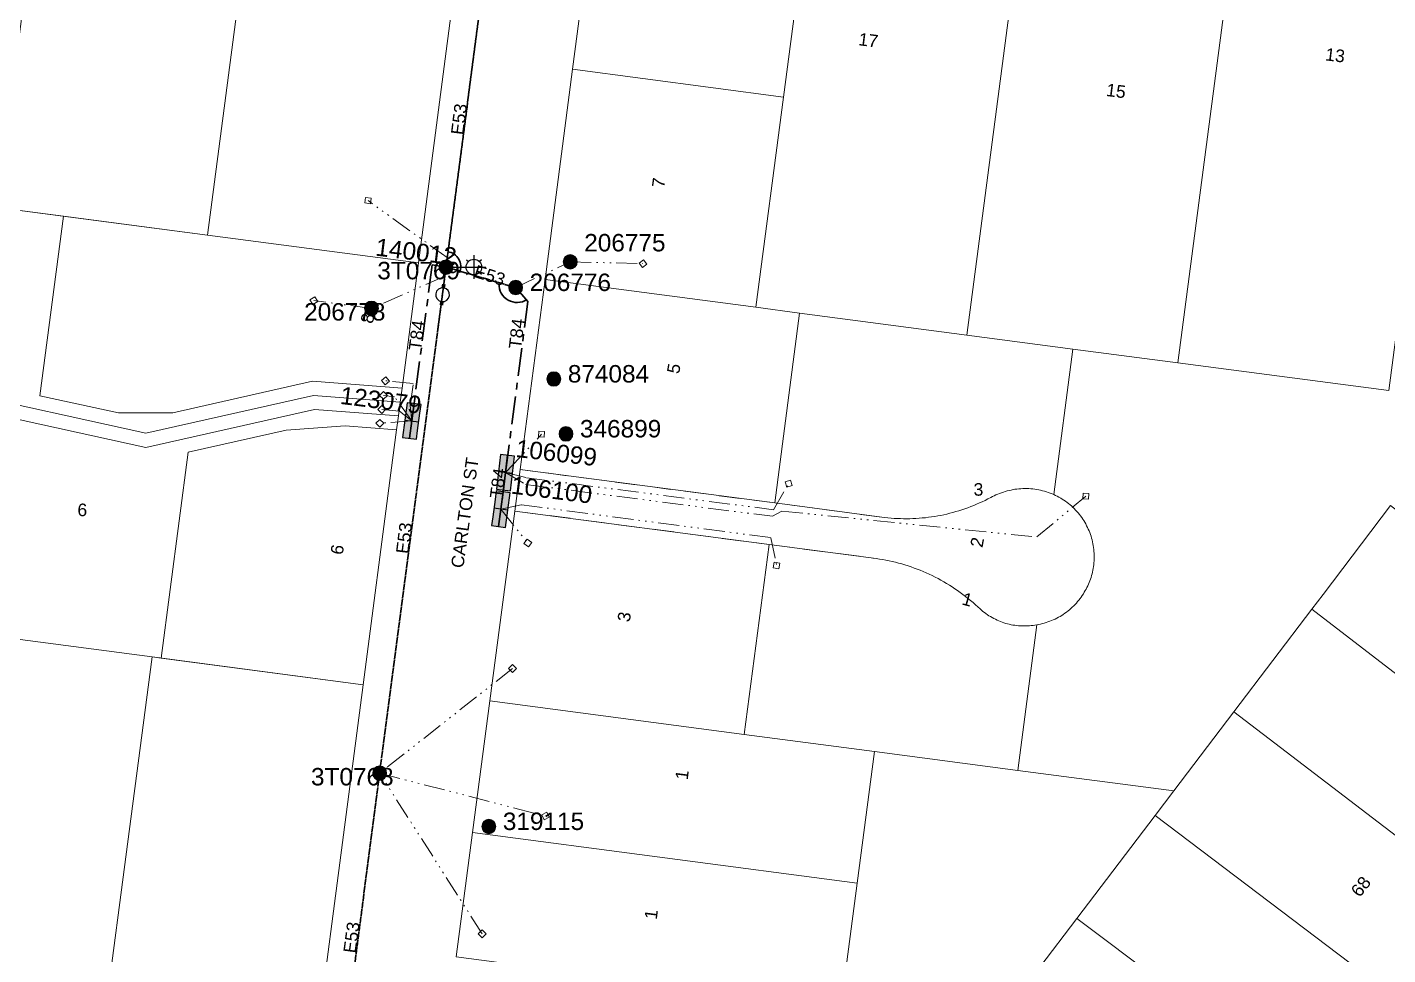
# Model space of a CAD drawing. Header units: metres. Extents: x 264899 to 270320, y 6185871 to 6191197.
# Drawn here: x 267248.8 to 267443.8, y 6186640 to 6186772.9 of the extents above; entities that cross this region are included whole.
import ezdxf
from ezdxf.enums import TextEntityAlignment as Align

# ---------------------------------------------------------------- set-up
doc = ezdxf.new("R2010")
doc.units = ezdxf.units.M
for name, pattern in [('Cable Exist OH', [1, 1, 0]), ('Cable Exist UG', [7, 4, -1, 1, -1]), ('Dash', [5, 3, -2]), ('DASHED', [19.05, 12.7, -6.35]), ('PHANTOMX2', [6.6, 3, -0.75, 0.2, -0.75, 0.2, -0.75, 0.2, -0.75])]:
    doc.linetypes.add(name, pattern=pattern)
doc.layers.get('0').update_dxf_attribs({"color": 6})
for name, color, linetype, lineweight in [('_User_LV_Exist', 5, 'Continuous', 35), ('Cadastre Easements_SP_EXT', 58, 'DASHED', 15), ('Cadastre Land Parcels_SP_EXT', 118, 'Continuous', 15), ('Cadastre Roads_SP_EXT', 218, 'Continuous', 15), ('Mains_LV_EXT', 163, 'Continuous', 25), ('Mains_SL_EXT', 131, 'Continuous', 25), ('Services_SP_EXT', 42, 'PHANTOMX2', 20)]:
    doc.layers.add(name, color=color, linetype=linetype, lineweight=lineweight)
for name, color, linetype in [('Equip_SP_LV_EXT', 7, 'Continuous'), ('Equip_SP_SL_EXT', 7, 'Continuous'), ('SupportsOH_SP_TR_HV_LV_SL_EXT', 7, 'Continuous'), ('SupportsUG_SP_LV_EXT', 7, 'Continuous')]:
    doc.layers.add(name, color=color, linetype=linetype)
doc.layers.get('0').freeze()
doc.styles.add('iecARIAL', font='arial.ttf', dxfattribs={"height": 2})
doc.styles.add('POLE_LABEL', font='arial.ttf', dxfattribs={"height": 2})
doc.styles.add('SL_LABEL', font='arial.ttf', dxfattribs={"height": 2})
doc.styles.get("Standard").update_dxf_attribs({"font": 'arial.ttf'})

# ---------------------------------------------------------------- blocks, each defined once
blk = doc.blocks.new('PILLAR_EXT')
blk.add_hatch(color=256).paths.add_polyline_path([(-2.5, 1), (-2.5, -1), (2.5, -1), (2.5, 1)])
for p, q in [((-2.5, 0), (2.5, 0)), ((0, 1), (0, -1))]:
    blk.add_line(p, q)
at = {"ltscale": 10}
blk.add_line((2.5, 0), (-2.5, 0), dxfattribs=at)
blk.add_lwpolyline([(-2.5, -1), (-1.25, -1), (1.25, -1), (2.5, -1), (2.5, 1), (-2.5, 1)], close=True)
at = {"width": 0.9, "flags": 8}
blk.add_attdef('ASSET_NUM', text='', height=2, rotation=90, dxfattribs=at).set_placement((-2, 4), align=Align.MIDDLE_LEFT)
for tag, p, flags in [('OWNED_BY', (0, -0.2), 9), ('STATE', (0, -0.4), 9), ('SUPPORT_TYPE', (0, -0.6), 9), ('STREETNAME', (0, -1.8), 9), ('SUBURB', (0, -2), 1), ('USAGE', (0, -0.8), 9), ('LEGEND', (0, -1), 9), ('LOCATION', (0, -1.2), 9), ('NOTES', (0, -1.4), 9), ('PARENT', (0, -1.6), 9)]:
    blk.add_attdef(tag, p, '', height=0.2, dxfattribs=dict(flags=flags))
blk = doc.blocks.new('LV_OH_LINKS_OPEN_EXT')
for p, q in [((-0.17, 4.97), (-0.17, 5.46)), ((0.17, 4.97), (0.17, 5.46)), ((-0.17, 3), (-0.17, 2.5)), ((0.17, 3), (0.17, 2.5))]:
    blk.add_line(p, q)
blk.add_lwpolyline([(0, 2.99, 1), (0, 4.98, 1)], format="xyb", close=True)
at = {"flags": 9}
for tag, p in [('ACTUAL_STATUS', (0, 0)), ('CONSTRUCTED_VOLTAGE', (0, -0.2)), ('OPERATING_VOLTAGE', (0, -0.6)), ('ORIENTATION', (0, -0.8)), ('OWNED_BY', (0, -1)), ('STATE', (0, -1.2)), ('SWITCH_TYPE', (0, -1.4)), ('NO_PHASES', (0, -0.4)), ('USAGE', (0, -1.6)), ('LEGEND', (0, -1.8)), ('NOTES', (0, -2))]:
    blk.add_attdef(tag, text='', height=0.2, dxfattribs=at).set_placement(p, align=Align.MIDDLE_LEFT)
at = {"flags": 1}
blk.add_attdef('Z', (0, 0), '', height=0.2, dxfattribs=at)
blk = doc.blocks.new('SL_LANTERN_EXT')
at = {"flags": 9}
for tag, p in [('LRATECODE', (-7.4, 0)), ('LOUTREACHVOCAB', (-7.2, 0)), ('LOUTREACH', (-7, 0)), ('LANTNUMBER', (-6.6, 0)), ('LNEW', (-6.4, 0)), ('LMASTVOCAB', (-6.2, 0)), ('LMAST', (-6, 0)), ('LLAMPVOCAB', (-5.8, 0)), ('LLAMP', (-5.6, 0)), ('LEXIST', (-5.4, 0)), ('LCHARGE3PERCENT', (-5.2, 0)), ('LCHARGE3', (-5, 0)), ('LCHARGE2PERCENT', (-4.8, 0)), ('LCHARGE2', (-4.6, 0)), ('LCHARGE1PERCENT', (-4.4, 0)), ('LCHARGE1', (-4.2, 0)), ('LCATEGORY', (-4, 0)), ('LBRACKETVOCAB', (-3.8, 0)), ('LBRACKET', (-3.6, 0)), ('LKINGHEIGHT', (-3.4, 0)), ('CREPLACE', (-3.2, 0)), ('CREMOVE', (-3, 0)), ('CNUMBER', (-2.8, 0)), ('CNEW', (-2.6, 0)), ('CEXIST', (-2.4, 0)), ('USAGE', (-2.2, 0)), ('STATE', (-2, 0)), ('OWNED_BY', (-1.8, 0)), ('ORIENTATION', (-1.6, 0)), ('OPERATING_VOLTAGE', (-1.4, 0)), ('NO_PHASES', (-1.2, 0)), ('LANTERN_TYPE', (-1, 0)), ('LANTERN_PURPOSE', (-0.8, 0)), ('CONTROL_TYPE', (-0.6, 0)), ('CONSTRUCTED_VOLTAGE', (-0.4, 0))]:
    blk.add_attdef(tag, text='', height=0.001, rotation=270, dxfattribs=at).set_placement(p, align=Align.MIDDLE_LEFT)
at = {"style": 'SL_LABEL', "flags": 9}
blk.add_attdef('STREET_CODE', text='', height=0.001, rotation=270, dxfattribs=at).set_placement((0, 0), align=Align.MIDDLE_LEFT)
at = {"flags": 1}
blk.add_attdef('Z', (0, 0), '', height=0.001, rotation=270, dxfattribs=at)
at = {"width": 0.9}
blk.add_attdef('LNUMBER', text='', height=1, dxfattribs=at).set_placement((7, -1), align=Align.MIDDLE_LEFT)
at = {"flags": 9}
for tag, p in [('LREMOVE', (0, -7.6)), ('LREPLACE', (0, -7.8)), ('LTYPE', (0, -8)), ('LTYPEVOCAB', (0, -8.2)), ('LEGEND', (0, -8.4)), ('SUBURB', (0, -8.6)), ('STREETNAME', (0, -8.8)), ('LOCATION', (0, -9)), ('NOTES', (0, -9.2)), ('MAINTAINED_BY', (0, -9.86))]:
    blk.add_attdef(tag, text='', height=0.001, dxfattribs=at).set_placement(p, align=Align.MIDDLE_LEFT)
blk.add_attdef('OPERATED_BY', (0, -9.61), '', height=0.001, dxfattribs=at)
blk.add_wipeout([(5.69, 0), (5.06, -1.06), (4, -1.69), (2.94, -1.06), (2.31, 0), (2.94, 1.06), (4, 1.69), (5.06, 1.06)])
for p, q in [((0, 0), (4, 0)), ((2.94, 1.06), (3.2, 0.8)), ((4, 1.69), (4, 0)), ((5.06, 1.06), (4.8, 0.8)), ((2.94, -1.06), (3.2, -0.8)), ((4, 0), (5.69, 0)), ((4, 0), (4, -1.69)), ((5.06, -1.06), (4.8, -0.8))]:
    blk.add_line(p, q)
blk.add_circle((4, 0), 1.12)
blk = doc.blocks.new('CCP_EXT')
at = {"flags": 9}
for tag, p in [('STATE', (0, -1.8)), ('NOTES', (0, -2))]:
    blk.add_attdef(tag, text='', height=0.2, dxfattribs=at).set_placement(p, align=Align.MIDDLE_LEFT)
blk.add_wipeout([(0, 0.57), (0.57, 0), (0, -0.57), (-0.57, 0)])
blk.add_lwpolyline([(-0.57, 0), (0, 0.57), (0.57, 0), (0, -0.57), (-0.57, 0)])
at = {"flags": 1}
blk.add_attdef('Z', (0, 0), '', height=0.2, dxfattribs=at)
at = {"flags": 9}
for tag, p in [('CCP_TYPE', (0, 0)), ('CONSTRUCTED_VOLTAGE', (0, -0.2)), ('OPERATING_VOLTAGE', (0, -0.6)), ('ORIENTATION', (0, -0.8)), ('OWNED_BY', (0, -1)), ('NO_PHASES', (0, -0.4)), ('USAGE', (0, -1.2)), ('LEGEND', (0, -1.4)), ('LIFE_SUPPORT', (0, -1.6))]:
    blk.add_attdef(tag, text='', height=0.2, dxfattribs=at).set_placement(p, align=Align.MIDDLE_LEFT)
blk = doc.blocks.new('POLE_EXT')
blk.add_hatch(color=256).paths.add_polyline_path([(-1, 0, 1), (1, 0, 1)])
blk.add_lwpolyline([(-1, 0, 1), (1, 0, 1)], format="xyb", close=True)
at = {"flags": 8}
blk.add_attdef('pNumber', text='', height=2, dxfattribs=at).set_placement((2.5, 2.5), align=Align.MIDDLE_CENTER)
at = {"style": 'POLE_LABEL', "flags": 9}
for tag, p in [('STRUCTURE_PLANT_NUMBER', (1.35, 0.03)), ('STREET_CODE', (1.35, -0.2))]:
    blk.add_attdef(tag, text='', height=0.2, dxfattribs=at).set_placement(p, align=Align.MIDDLE_LEFT)
at = {"flags": 9}
for tag, p in [('OWNED_BY', (1.35, -0.4)), ('SPECIAL_USE', (1.35, -0.8)), ('STATE', (1.35, -1)), ('cLV', (1.35, -1.4)), ('hDepth', (1.35, -1.6)), ('hDia', (1.35, -1.8)), ('cHV', (1.35, -2)), ('PARENT', (1.35, -0.6)), ('USAGE', (1.35, -1.2)), ('cLinedev', (1.35, -3.4)), ('pExisting', (1.35, -3.8)), ('LBRACKET', (1.35, -2.2)), ('LExisting', (1.35, -2.4)), ('LANTNUMBER', (1.35, -2.6)), ('LOther', (1.35, -2.8)), ('LRemove', (1.35, -3)), ('LEGEND', (1.35, -3.2)), ('LOCATION', (1.35, -3.6)), ('pFooting', (1.35, -4.4)), ('pNew', (1.35, -4.6)), ('pRelocate', (1.35, -5)), ('pRemove', (1.35, -5.2)), ('pReplace', (1.35, -5.4)), ('pStay', (1.35, -5.6)), ('pType', (1.35, -5.8)), ('PFNUMBER', (1.35, -4)), ('NEWPFNUMBER', (1.35, -4.2)), ('cspan', (1.35, -6)), ('STREETNAME', (1.35, -6.2)), ('SUBURB', (1.35, -6.4)), ('OPERATED_BY', (1.36, -7.01)), ('NOTES', (1.35, -6.6)), ('MAINTAINED_BY', (1.36, -6.81))]:
    blk.add_attdef(tag, text='', height=0.2, dxfattribs=at).set_placement(p, align=Align.MIDDLE_LEFT)
at = {"flags": 1}
blk.add_attdef('Z', (1.35, -7.33), '', height=0.2, dxfattribs=at)

msp = doc.modelspace()

# ---------------------------------------------------------------- linework, layer by layer
at = {"layer": '_User_LV_Exist', "linetype": 'Continuous'}
msp.add_lwpolyline([(267316.42, 6186736.14, 0.609078), (267320.4, 6186733.87)], format="xyb", dxfattribs=at)
at = {"layer": '_User_LV_Exist', "linetype": 'Cable Exist UG'}
for points in [[(267317.35, 6186709.07), (267320.55, 6186733.6), (267318.77, 6186735.64)], [(267317.35, 6186709.07), (267316.68, 6186703.83)]]:
    msp.add_lwpolyline(points, dxfattribs=at)
at = {"layer": '_User_LV_Exist', "linetype": 'Cable Exist OH'}
msp.add_lwpolyline([(267292.51, 6186613.89), (267299.31, 6186665.99)], dxfattribs=at)
at = {"layer": 'Cadastre Land Parcels_SP_EXT', "linetype": 'Continuous'}
for points in [[(267286.52, 6186833.79), (267256.29, 6186837.76), (267244.42, 6186747.08), (267274.64, 6186743.1), (267286.52, 6186833.79)], [(267316.74, 6186829.81), (267286.52, 6186833.79), (267274.64, 6186743.1), (267304.87, 6186739.13), (267316.74, 6186829.81)], [(267395.33, 6186819.47), (267365.1, 6186823.45), (267361.12, 6186793.04), (267357.18, 6186762.91), (267353.23, 6186732.77), (267359.47, 6186731.95), (267383.46, 6186728.79), (267395.33, 6186819.47)], [(267425.55, 6186815.5), (267395.33, 6186819.47), (267383.46, 6186728.79), (267398.64, 6186726.79), (267413.69, 6186724.82), (267425.55, 6186815.5)], [(267455.78, 6186811.52), (267425.55, 6186815.5), (267413.69, 6186724.82), (267443.92, 6186720.84), (267455.78, 6186811.52)], [(267361.12, 6186793.04), (267330.9, 6186797.02), (267326.95, 6186766.88), (267357.18, 6186762.91), (267361.12, 6186793.04)], [(267357.18, 6186762.91), (267326.95, 6186766.88), (267323.01, 6186736.74), (267353.23, 6186732.77), (267357.18, 6186762.91)], [(267261.88, 6186717.62), (267250.63, 6186720.09), (267254, 6186745.82), (267244.42, 6186747.08), (267214.19, 6186751.06), (267211.27, 6186728.75), (267238.02, 6186720.82), (267265.79, 6186714.71), (267289.82, 6186720.14), (267302.26, 6186719.18), (267302.52, 6186721.17), (267289.68, 6186722.16), (267269.68, 6186717.64), (267261.88, 6186717.62)], [(267304.87, 6186739.13), (267274.64, 6186743.1), (267254, 6186745.82), (267250.63, 6186720.09), (267261.88, 6186717.62), (267269.68, 6186717.64), (267289.68, 6186722.16), (267302.52, 6186721.17), (267304.87, 6186739.13)], [(267359.47, 6186731.95), (267353.23, 6186732.77), (267323.01, 6186736.74), (267319.44, 6186709.52), (267355.91, 6186704.72), (267359.47, 6186731.95)], [(267398.64, 6186726.79), (267383.46, 6186728.79), (267359.47, 6186731.95), (267355.91, 6186704.72), (267371.25, 6186702.7), (267371.69, 6186702.64), (267372.14, 6186702.59), (267372.58, 6186702.55), (267373.03, 6186702.52), (267373.48, 6186702.49), (267373.93, 6186702.48), (267374.37, 6186702.47), (267374.82, 6186702.46), (267375.27, 6186702.47), (267375.72, 6186702.48), (267376.16, 6186702.5), (267376.61, 6186702.53), (267377.06, 6186702.57), (267377.5, 6186702.61), (267377.95, 6186702.67), (267378.39, 6186702.73), (267378.84, 6186702.79), (267379.28, 6186702.87), (267379.72, 6186702.95), (267380.16, 6186703.04), (267380.59, 6186703.14), (267381.03, 6186703.25), (267381.46, 6186703.36), (267381.89, 6186703.48), (267382.32, 6186703.61), (267382.75, 6186703.75), (267383.18, 6186703.89), (267383.6, 6186704.04), (267384.02, 6186704.2), (267384.43, 6186704.36), (267384.85, 6186704.54), (267385.26, 6186704.72), (267385.66, 6186704.9), (267386.07, 6186705.1), (267386.47, 6186705.3), (267386.86, 6186705.51), (267387.11, 6186705.63), (267387.36, 6186705.76), (267387.62, 6186705.88), (267387.88, 6186706), (267388.14, 6186706.1), (267388.41, 6186706.2), (267388.68, 6186706.29), (267388.95, 6186706.38), (267389.23, 6186706.45), (267389.5, 6186706.52), (267389.78, 6186706.58), (267390.06, 6186706.64), (267390.34, 6186706.68), (267390.62, 6186706.72), (267390.91, 6186706.75), (267391.19, 6186706.77), (267391.47, 6186706.78), (267391.76, 6186706.79), (267392.04, 6186706.79), (267392.33, 6186706.78), (267392.61, 6186706.76), (267392.9, 6186706.73), (267393.18, 6186706.7), (267393.46, 6186706.65), (267393.74, 6186706.6), (267394.02, 6186706.55), (267394.3, 6186706.48), (267394.57, 6186706.41), (267394.84, 6186706.33), (267395.11, 6186706.24), (267395.38, 6186706.14), (267395.65, 6186706.03), (267395.91, 6186705.92), (267398.64, 6186726.79)], [(267238.02, 6186720.82), (267211.27, 6186728.75), (267210.24, 6186720.83), (267206.28, 6186690.6), (267233.58, 6186687.01), (267237.76, 6186718.83), (267265.79, 6186712.66), (267289.96, 6186718.12), (267302, 6186717.19), (267302.26, 6186719.18), (267289.82, 6186720.14), (267265.79, 6186714.71), (267238.02, 6186720.82)], [(267237.76, 6186718.83), (267233.58, 6186687.01), (267236.5, 6186686.63), (267266.73, 6186682.65), (267268, 6186682.49), (267271.86, 6186711.99), (267285.92, 6186715.16), (267294.39, 6186715.78), (267301.74, 6186715.21), (267302, 6186717.19), (267289.96, 6186718.12), (267265.79, 6186712.66), (267237.76, 6186718.83)], [(267300.93, 6186709.04), (267301.74, 6186715.21), (267294.39, 6186715.78), (267285.92, 6186715.16), (267271.86, 6186711.99), (267268, 6186682.49), (267296.95, 6186678.68), (267300.93, 6186709.04)], [(267504.41, 6186657.52), (267444.16, 6186704.34), (267434.48, 6186691.6), (267432.89, 6186689.51), (267493.36, 6186642.97), (267504.41, 6186657.52)], [(267355.12, 6186698.77), (267318.66, 6186703.57), (267315.1, 6186676.34), (267351.56, 6186671.55), (267355.12, 6186698.77)], [(267391.62, 6186687.09), (267391.36, 6186687.1), (267391.09, 6186687.11), (267390.83, 6186687.13), (267390.57, 6186687.16), (267390.3, 6186687.19), (267390.04, 6186687.23), (267389.78, 6186687.28), (267389.52, 6186687.34), (267389.27, 6186687.4), (267389.01, 6186687.47), (267388.76, 6186687.55), (267388.51, 6186687.64), (267388.26, 6186687.73), (267388.02, 6186687.83), (267387.77, 6186687.94), (267387.53, 6186688.05), (267387.3, 6186688.17), (267387.07, 6186688.3), (267386.84, 6186688.43), (267386.61, 6186688.57), (267386.39, 6186688.71), (267386.17, 6186688.87), (267385.96, 6186689.02), (267385.75, 6186689.19), (267385.55, 6186689.36), (267385.35, 6186689.53), (267385.03, 6186689.82), (267384.68, 6186690.14), (267384.33, 6186690.45), (267383.97, 6186690.75), (267383.61, 6186691.05), (267383.25, 6186691.34), (267382.87, 6186691.62), (267382.5, 6186691.9), (267382.12, 6186692.17), (267381.73, 6186692.44), (267381.34, 6186692.7), (267380.95, 6186692.95), (267380.55, 6186693.19), (267380.14, 6186693.43), (267379.74, 6186693.66), (267379.32, 6186693.88), (267378.91, 6186694.1), (267378.49, 6186694.31), (267378.07, 6186694.51), (267377.64, 6186694.7), (267377.21, 6186694.89), (267376.78, 6186695.07), (267376.34, 6186695.24), (267375.9, 6186695.4), (267375.46, 6186695.56), (267375.02, 6186695.71), (267374.57, 6186695.85), (267374.13, 6186695.98), (267373.67, 6186696.11), (267373.22, 6186696.22), (267372.76, 6186696.33), (267372.31, 6186696.43), (267371.85, 6186696.52), (267371.39, 6186696.61), (267370.93, 6186696.69), (267370.46, 6186696.76), (267355.12, 6186698.77), (267351.56, 6186671.55), (267370.2, 6186669.09), (267390.73, 6186666.4), (267393.46, 6186687.27), (267393.2, 6186687.22), (267392.94, 6186687.18), (267392.68, 6186687.15), (267392.42, 6186687.12), (267392.15, 6186687.11), (267391.89, 6186687.1), (267391.62, 6186687.09)], [(267493.36, 6186642.97), (267432.89, 6186689.51), (267421.7, 6186674.78), (267482.3, 6186628.43), (267493.36, 6186642.97)], [(267256.55, 6186605.38), (267266.73, 6186682.65), (267236.5, 6186686.63), (267225.75, 6186604.79), (267224.62, 6186595.84), (267254.84, 6186591.84), (267256.55, 6186605.38)], [(267287.45, 6186606.11), (267296.95, 6186678.68), (267266.73, 6186682.65), (267256.55, 6186605.38), (267254.84, 6186591.84), (267285.06, 6186587.84), (267287.45, 6186606.11)], [(267370.2, 6186669.09), (267351.56, 6186671.55), (267315.1, 6186676.34), (267312.63, 6186657.5), (267367.73, 6186650.25), (267370.2, 6186669.09)], [(267482.3, 6186628.43), (267421.7, 6186674.78), (267413.09, 6186663.46), (267410.42, 6186659.94), (267471.25, 6186613.88), (267482.3, 6186628.43)], [(267370.25, 6186607.07), (267377.55, 6186616.68), (267388.61, 6186631.22), (267399.2, 6186645.17), (267410.42, 6186659.94), (267413.09, 6186663.46), (267390.73, 6186666.4), (267370.2, 6186669.09), (267367.73, 6186650.25), (267365.39, 6186632.4), (267363.05, 6186614.55), (267368.03, 6186610.76), (267365.16, 6186606.98), (267344.83, 6186580.22), (267349.39, 6186579.61), (267370.25, 6186607.07)], [(267467.1, 6186608.42), (267471.25, 6186613.88), (267410.42, 6186659.94), (267399.2, 6186645.17), (267446.96, 6186609.28), (267460.2, 6186599.33), (267467.1, 6186608.42)], [(267367.73, 6186650.25), (267312.63, 6186657.5), (267310.29, 6186639.65), (267365.39, 6186632.4), (267367.73, 6186650.25)], [(267460.2, 6186599.33), (267446.96, 6186609.28), (267399.2, 6186645.17), (267388.61, 6186631.22), (267417.68, 6186608.92), (267449.14, 6186584.78), (267460.2, 6186599.33)]]:
    msp.add_lwpolyline(points, close=True, dxfattribs=at)
msp.add_lwpolyline([(267443.92, 6186720.84), (267413.69, 6186724.82), (267398.64, 6186726.79), (267395.91, 6186705.92), (267395.65, 6186706.03), (267395.38, 6186706.14), (267395.11, 6186706.24), (267394.84, 6186706.33), (267394.57, 6186706.41), (267394.3, 6186706.48), (267394.02, 6186706.55), (267393.74, 6186706.6), (267393.46, 6186706.65), (267393.18, 6186706.7), (267392.9, 6186706.73), (267392.61, 6186706.76), (267392.33, 6186706.78), (267392.04, 6186706.79), (267391.76, 6186706.79), (267391.47, 6186706.78), (267391.19, 6186706.77), (267390.91, 6186706.75), (267390.62, 6186706.72), (267390.34, 6186706.68), (267390.06, 6186706.64), (267389.78, 6186706.58), (267389.5, 6186706.52), (267389.23, 6186706.45), (267388.95, 6186706.38), (267388.68, 6186706.29), (267388.41, 6186706.2), (267388.14, 6186706.1), (267387.88, 6186706), (267387.62, 6186705.88), (267387.36, 6186705.76), (267387.11, 6186705.63), (267386.86, 6186705.51), (267386.47, 6186705.3), (267386.07, 6186705.1), (267385.66, 6186704.9), (267385.26, 6186704.72), (267384.85, 6186704.54), (267384.43, 6186704.36), (267384.02, 6186704.2), (267383.6, 6186704.04), (267383.18, 6186703.89), (267382.75, 6186703.75), (267382.32, 6186703.61), (267381.89, 6186703.48), (267381.46, 6186703.36), (267381.03, 6186703.25), (267380.59, 6186703.14), (267380.16, 6186703.04), (267379.72, 6186702.95), (267379.28, 6186702.87), (267378.84, 6186702.79), (267378.39, 6186702.73), (267377.95, 6186702.67), (267377.5, 6186702.61), (267377.06, 6186702.57), (267376.61, 6186702.53), (267376.16, 6186702.5), (267375.72, 6186702.48), (267375.27, 6186702.47), (267374.82, 6186702.46), (267374.37, 6186702.47), (267373.93, 6186702.48), (267373.48, 6186702.49), (267373.03, 6186702.52), (267372.58, 6186702.55), (267372.14, 6186702.59), (267371.69, 6186702.64), (267371.25, 6186702.7), (267355.91, 6186704.72), (267319.44, 6186709.52), (267319.04, 6186706.44), (267318.66, 6186703.57), (267355.12, 6186698.77), (267370.46, 6186696.76), (267370.93, 6186696.69), (267371.39, 6186696.61), (267371.85, 6186696.52), (267372.31, 6186696.43), (267372.76, 6186696.33), (267373.22, 6186696.22), (267373.67, 6186696.11), (267374.13, 6186695.98), (267374.57, 6186695.85), (267375.02, 6186695.71), (267375.46, 6186695.56), (267375.9, 6186695.4), (267376.34, 6186695.24), (267376.78, 6186695.07), (267377.21, 6186694.89), (267377.64, 6186694.7), (267378.07, 6186694.51), (267378.49, 6186694.31), (267378.91, 6186694.1), (267379.32, 6186693.88), (267379.74, 6186693.66), (267380.14, 6186693.43), (267380.55, 6186693.19), (267380.95, 6186692.95), (267381.34, 6186692.7), (267381.73, 6186692.44), (267382.12, 6186692.17), (267382.5, 6186691.9), (267382.87, 6186691.62), (267383.25, 6186691.34), (267383.61, 6186691.05), (267383.97, 6186690.75), (267384.33, 6186690.45), (267384.68, 6186690.14), (267385.03, 6186689.82), (267385.35, 6186689.53), (267385.55, 6186689.36), (267385.75, 6186689.19), (267385.96, 6186689.02), (267386.17, 6186688.87), (267386.39, 6186688.71), (267386.61, 6186688.57), (267386.84, 6186688.43), (267387.07, 6186688.3), (267387.3, 6186688.17), (267387.53, 6186688.05), (267387.77, 6186687.94), (267388.02, 6186687.83), (267388.26, 6186687.73), (267388.51, 6186687.64), (267388.76, 6186687.55), (267389.01, 6186687.47), (267389.27, 6186687.4), (267389.52, 6186687.34), (267389.78, 6186687.28), (267390.04, 6186687.23), (267390.3, 6186687.19), (267390.57, 6186687.16), (267390.83, 6186687.13), (267391.09, 6186687.11), (267391.36, 6186687.1), (267391.62, 6186687.09), (267391.89, 6186687.1), (267392.15, 6186687.11), (267392.42, 6186687.12), (267392.68, 6186687.15), (267392.94, 6186687.18), (267393.2, 6186687.22), (267393.46, 6186687.27), (267390.73, 6186666.4), (267413.09, 6186663.46), (267421.7, 6186674.78), (267432.89, 6186689.51), (267434.48, 6186691.6), (267444.16, 6186704.34)], dxfattribs=at)
at = {"layer": 'Mains_LV_EXT', "linetype": 'Continuous'}
for points in [[(267310.77, 6186737.77, 0.487831), (267309.07, 6186740.74)], [(267316.42, 6186736.14, 0.609078), (267320.4, 6186733.87)]]:
    msp.add_lwpolyline(points, format="xyb", dxfattribs=at)
at = {"layer": 'Mains_LV_EXT', "linetype": 'Cable Exist UG'}
for points in [[(267317.35, 6186709.07), (267320.55, 6186733.6), (267318.77, 6186735.64)], [(267317.35, 6186709.07), (267316.68, 6186703.83)]]:
    msp.add_lwpolyline(points, dxfattribs=at)
at = {"layer": 'Mains_LV_EXT', "linetype": 'Cable Exist OH'}
msp.add_lwpolyline([(267292.51, 6186613.89), (267299.31, 6186665.99)], dxfattribs=at)
at = {"layer": 'Services_SP_EXT'}
msp.add_lwpolyline([(267318.8, 6186735.6), (267326.62, 6186739.28)], dxfattribs=at)

# ---------------------------------------------------------------- block references
at = {"layer": 'Equip_SP_LV_EXT', "rotation": 172.9199550725511}
msp.add_blockref('LV_OH_LINKS_OPEN_EXT', (267308.82, 6186738.53), dxfattribs=at)
at = {"layer": 'SupportsOH_SP_TR_HV_LV_SL_EXT'}
ref = msp.add_blockref('POLE_EXT', (267318.8, 6186735.6), dxfattribs=at)
ref.add_attrib('ASSET_NUM', '206776', dxfattribs={"layer": '0', "height": 2.5, "style": 'POLE_LABEL'}).set_placement((267320.8, 6186736.35), align=Align.MIDDLE_LEFT)
ref = msp.add_blockref('POLE_EXT', (267324.27, 6186722.49), dxfattribs=at)
ref.add_attrib('ASSET_NUM', '874084', dxfattribs={"layer": '0', "height": 2.5, "style": 'POLE_LABEL'}).set_placement((267326.27, 6186723.24), align=Align.MIDDLE_LEFT)
ref = msp.add_blockref('POLE_EXT', (267326.01, 6186714.62), dxfattribs=at)
ref.add_attrib('ASSET_NUM', '346899', dxfattribs={"layer": '0', "height": 2.5, "style": 'POLE_LABEL'}).set_placement((267328.01, 6186715.37), align=Align.MIDDLE_LEFT)
ref = msp.add_blockref('POLE_EXT', (267299.31, 6186665.99), dxfattribs=at)
ref.add_attrib('ASSET_NUM', '3T0768', dxfattribs={"layer": '0', "height": 2.5, "style": 'POLE_LABEL'}).set_placement((267301.31, 6186666.74), align=Align.TOP_RIGHT)
at = {"layer": 'SupportsUG_SP_LV_EXT'}
ref = msp.add_blockref('PILLAR_EXT', (267303.92, 6186716.48), dxfattribs=dict(at, rotation=82.54051057451655))
ref.add_attrib('ASSET_NUM', '123079', dxfattribs={"layer": '0', "height": 2.5, "rotation": 352.9027, "style": 'iecARIAL'}).set_placement((267305.42, 6186719.98), align=Align.TOP_RIGHT)
ref = msp.add_blockref('PILLAR_EXT', (267317.35, 6186709.07), dxfattribs=dict(at, rotation=263.4152977630695))
ref.add_attrib('ASSET_NUM', '106099', dxfattribs={"layer": '0', "height": 2.5, "rotation": 353.4865, "style": 'iecARIAL'}).set_placement((267318.85, 6186712.57), align=Align.MIDDLE_LEFT)
ref = msp.add_blockref('PILLAR_EXT', (267316.68, 6186703.83), dxfattribs=dict(at, rotation=262.2261010776829))
ref.add_attrib('ASSET_NUM', '106100', dxfattribs={"layer": '0', "height": 2.5, "rotation": 352.7512, "style": 'iecARIAL'}).set_placement((267318.18, 6186707.33), align=Align.MIDDLE_LEFT)

# ---------------------------------------------------------------- texts
at = {"layer": 'Cadastre Land Parcels_SP_EXT'}
for s, rotation, p in [('17', 352.81, (267367.84, 6186770.34)), ('13', 353.2353, (267434.73, 6186768.17)), ('15', 352.81, (267403.33, 6186763.07)), ('7', 82.3999, (267340.09, 6186749.82)), ('8', 79.3067, (267298.33, 6186730.34)), ('5', 79.619, (267342.21, 6186723.14)), ('3', 0.6436, (267384.42, 6186705.76)), ('6', 358.0694, (267255.98, 6186702.86)), ('6', 79.3063, (267293.98, 6186697.19)), ('2', 79.6192, (267385.68, 6186698.24)), ('1', 344.9339, (267382.61, 6186690.2)), ('3', 79.6186, (267335.11, 6186687.56)), ('1', 82.8, (267343.44, 6186664.95)), ('68', 52.2357, (267439.75, 6186648.1)), ('1', 82.8, (267339.01, 6186644.95))]:
    msp.add_text(s, height=1.8, rotation=rotation, dxfattribs=at).set_placement(p)
at = {"layer": 'Cadastre Roads_SP_EXT'}
msp.add_text('CARLTON ST', height=1.8, rotation=82.0385, dxfattribs=at).set_placement((267311.29, 6186695.31))
at = {"layer": 'Mains_LV_EXT'}
for s, rotation, p in [('E53', 82.8025, (267311.29, 6186757.4)), ('T84', 82.5405, (267305.23, 6186726.48)), ('T84', 83.2339, (267319.58, 6186726.74)), ('T84', 82.6141, (267316.86, 6186705.29)), ('E53', 82.9271, (267303.42, 6186697.36)), ('E53', 82.3361, (267295.87, 6186640.12))]:
    msp.add_text(s, height=1.8, rotation=rotation, dxfattribs=at).set_placement(p)

# ---------------------------------------------------------------- next in the draw order: block references
at = {"layer": 'Equip_SP_SL_EXT'}
ref = msp.add_blockref('SL_LANTERN_EXT', (267308.82, 6186738.53), dxfattribs=at)
ref.add_attrib('ASSET_NUM', '140012', dxfattribs={"layer": '0', "height": 2.5, "rotation": 353.0775, "style": 'iecARIAL'}).set_placement((267310.32, 6186740.03), align=Align.MIDDLE_RIGHT)
at = {"layer": 'Services_SP_EXT'}
for p, rotation in [((267297.64, 6186748.07), 126.6090981643391), ((267337.04, 6186739.03), 352.9806755926064), ((267289.88, 6186733.72), 167.4065126675072), ((267300.14, 6186722.23), 354.946346132169), ((267322.51, 6186714.58), 221.4152978253568), ((267357.91, 6186707.47), 242.2131858176328), ((267400.5, 6186705.7), 222.8252557863553), ((267320.54, 6186698.98), 98.83341478660157), ((267356.18, 6186695.77), 124.2261013454343), ((267323.07, 6186659.85), 341.2846699257684)]:
    msp.add_blockref('CCP_EXT', p, dxfattribs=dict(at, rotation=rotation))
for p in [(267318.35, 6186681.01), (267314.01, 6186642.96)]:
    msp.add_blockref('CCP_EXT', p, dxfattribs=at)

# ---------------------------------------------------------------- next in the draw order: linework, layer by layer
at = {"layer": '_User_LV_Exist', "linetype": 'Cable Exist OH'}
for points in [[(267314.91, 6186785), (267314.91, 6186784.98), (267308.82, 6186738.53)], [(267308.82, 6186738.53), (267318.8, 6186735.6)]]:
    msp.add_lwpolyline(points, dxfattribs=at)
at = {"layer": '_User_LV_Exist', "linetype": 'Continuous'}
msp.add_lwpolyline([(267310.77, 6186737.77, 0.487831), (267309.07, 6186740.74)], format="xyb", dxfattribs=at)
at = {"layer": '_User_LV_Exist', "linetype": 'Cable Exist UG'}
msp.add_lwpolyline([(267308.82, 6186738.53), (267306.85, 6186738.87), (267303.92, 6186716.48)], dxfattribs=at)
at = {"layer": 'Cadastre Easements_SP_EXT', "linetype": 'Dash'}
msp.add_lwpolyline([(267374.82, 6186702.46), (267374.37, 6186702.47), (267373.93, 6186702.48), (267373.48, 6186702.49), (267373.03, 6186702.52), (267372.58, 6186702.55), (267372.14, 6186702.59), (267371.69, 6186702.64), (267371.25, 6186702.7), (267355.91, 6186704.72), (267319.44, 6186709.52), (267319.04, 6186706.44), (267318.66, 6186703.57), (267355.12, 6186698.77), (267370.46, 6186696.76), (267370.93, 6186696.69), (267371.39, 6186696.61), (267371.85, 6186696.52), (267372.31, 6186696.43), (267372.76, 6186696.33), (267373.22, 6186696.22), (267373.67, 6186696.11), (267374.13, 6186695.98), (267374.57, 6186695.85), (267375.02, 6186695.71), (267375.46, 6186695.56), (267375.9, 6186695.4), (267376.34, 6186695.24), (267376.78, 6186695.07), (267377.21, 6186694.89), (267377.64, 6186694.7), (267378.07, 6186694.51), (267378.49, 6186694.31), (267378.91, 6186694.1), (267379.32, 6186693.88), (267379.74, 6186693.66), (267380.14, 6186693.43), (267380.55, 6186693.19), (267380.95, 6186692.95), (267381.34, 6186692.7), (267381.73, 6186692.44), (267382.12, 6186692.17), (267382.5, 6186691.9), (267382.87, 6186691.62), (267383.25, 6186691.34), (267383.61, 6186691.05), (267383.97, 6186690.75), (267384.33, 6186690.45), (267384.68, 6186690.14), (267385.03, 6186689.82), (267385.35, 6186689.53), (267385.55, 6186689.36), (267385.75, 6186689.19), (267385.96, 6186689.02), (267386.17, 6186688.87), (267386.39, 6186688.71), (267386.61, 6186688.57), (267386.84, 6186688.43), (267387.07, 6186688.3), (267387.3, 6186688.17), (267387.53, 6186688.05), (267387.77, 6186687.94), (267388.02, 6186687.83), (267388.26, 6186687.73), (267388.51, 6186687.64), (267388.76, 6186687.55), (267389.01, 6186687.47), (267389.27, 6186687.4), (267389.52, 6186687.34), (267389.78, 6186687.28), (267390.04, 6186687.23), (267390.3, 6186687.19), (267390.57, 6186687.16), (267390.83, 6186687.13), (267391.09, 6186687.11), (267391.36, 6186687.1), (267391.62, 6186687.09), (267391.89, 6186687.1), (267392.15, 6186687.11), (267392.42, 6186687.12), (267392.68, 6186687.15), (267392.94, 6186687.18), (267393.2, 6186687.22), (267393.46, 6186687.27), (267393.74, 6186687.32), (267394, 6186687.37), (267394.27, 6186687.43), (267394.54, 6186687.51), (267394.8, 6186687.59), (267395.06, 6186687.67), (267395.32, 6186687.76), (267395.57, 6186687.86), (267395.83, 6186687.97), (267396.08, 6186688.09), (267396.32, 6186688.21), (267396.57, 6186688.34), (267396.8, 6186688.47), (267397.04, 6186688.61), (267397.27, 6186688.76), (267397.5, 6186688.92), (267397.72, 6186689.08), (267397.94, 6186689.25), (267398.15, 6186689.42), (267398.36, 6186689.6), (267398.56, 6186689.79), (267398.76, 6186689.98), (267398.95, 6186690.17), (267399.14, 6186690.37), (267399.32, 6186690.58), (267399.5, 6186690.79), (267399.67, 6186691.01), (267399.83, 6186691.23), (267399.99, 6186691.46), (267400.14, 6186691.69), (267400.28, 6186691.92), (267400.42, 6186692.16), (267400.54, 6186692.39), (267400.66, 6186692.62), (267400.77, 6186692.85), (267400.88, 6186693.09), (267400.98, 6186693.33), (267401.07, 6186693.57), (267401.16, 6186693.82), (267401.24, 6186694.06), (267401.31, 6186694.31), (267401.38, 6186694.56), (267401.44, 6186694.82), (267401.49, 6186695.07), (267401.54, 6186695.33), (267401.58, 6186695.6), (267401.62, 6186695.87), (267401.65, 6186696.14), (267401.67, 6186696.42), (267401.68, 6186696.69), (267401.68, 6186696.97), (267401.68, 6186697.24), (267401.67, 6186697.52), (267401.65, 6186697.79), (267401.63, 6186698.07), (267401.6, 6186698.34), (267401.55, 6186698.61), (267401.51, 6186698.88), (267401.45, 6186699.15), (267401.39, 6186699.42), (267401.31, 6186699.68), (267401.24, 6186699.95), (267401.15, 6186700.21), (267401.06, 6186700.47), (267400.96, 6186700.72), (267400.85, 6186700.98), (267400.73, 6186701.23), (267400.61, 6186701.47), (267400.48, 6186701.71), (267400.34, 6186701.95), (267400.2, 6186702.19), (267400.05, 6186702.42), (267399.9, 6186702.65), (267399.74, 6186702.87), (267399.57, 6186703.09), (267399.39, 6186703.3), (267399.21, 6186703.51), (267399.03, 6186703.71), (267398.84, 6186703.91), (267398.64, 6186704.1), (267398.44, 6186704.29), (267398.23, 6186704.47), (267398.02, 6186704.64), (267397.8, 6186704.81), (267397.58, 6186704.97), (267397.35, 6186705.13), (267397.12, 6186705.28), (267396.89, 6186705.42), (267396.65, 6186705.56), (267396.4, 6186705.69), (267396.16, 6186705.81), (267395.91, 6186705.92), (267395.65, 6186706.03), (267395.38, 6186706.14), (267395.11, 6186706.24), (267394.84, 6186706.33), (267394.57, 6186706.41), (267394.3, 6186706.48), (267394.02, 6186706.55), (267393.74, 6186706.6), (267393.46, 6186706.65), (267393.18, 6186706.7), (267392.9, 6186706.73), (267392.61, 6186706.76), (267392.33, 6186706.78), (267392.04, 6186706.79), (267391.76, 6186706.79), (267391.47, 6186706.78), (267391.19, 6186706.77), (267390.91, 6186706.75), (267390.62, 6186706.72), (267390.34, 6186706.68), (267390.06, 6186706.64), (267389.78, 6186706.58), (267389.5, 6186706.52), (267389.23, 6186706.45), (267388.95, 6186706.38), (267388.68, 6186706.29), (267388.41, 6186706.2), (267388.14, 6186706.1), (267387.88, 6186706), (267387.62, 6186705.88), (267387.36, 6186705.76), (267387.11, 6186705.63), (267386.86, 6186705.51), (267386.47, 6186705.3), (267386.07, 6186705.1), (267385.66, 6186704.9), (267385.26, 6186704.72), (267384.85, 6186704.54), (267384.43, 6186704.36), (267384.02, 6186704.2), (267383.6, 6186704.04), (267383.18, 6186703.89), (267382.75, 6186703.75), (267382.32, 6186703.61), (267381.89, 6186703.48), (267381.46, 6186703.36), (267381.03, 6186703.25), (267380.59, 6186703.14), (267380.16, 6186703.04), (267379.72, 6186702.95), (267379.28, 6186702.87), (267378.84, 6186702.79), (267378.39, 6186702.73), (267377.95, 6186702.67), (267377.5, 6186702.61), (267377.06, 6186702.57), (267376.61, 6186702.53), (267376.16, 6186702.5), (267375.72, 6186702.48), (267375.27, 6186702.47), (267374.82, 6186702.46)], close=True, dxfattribs=at)
at = {"layer": 'Mains_LV_EXT', "linetype": 'Cable Exist OH'}
for points in [[(267314.91, 6186785), (267314.91, 6186784.98), (267308.82, 6186738.53)], [(267308.82, 6186738.53), (267318.8, 6186735.6)]]:
    msp.add_lwpolyline(points, dxfattribs=at)
at = {"layer": 'Mains_LV_EXT', "linetype": 'Cable Exist UG'}
msp.add_lwpolyline([(267308.82, 6186738.53), (267306.85, 6186738.87), (267303.92, 6186716.48)], dxfattribs=at)
at = {"layer": 'Mains_SL_EXT', "linetype": 'Cable Exist OH'}
msp.add_lwpolyline([(267307.7, 6186730), (267314.91, 6186784.98), (267321.2, 6186833.26)], dxfattribs=at)
at = {"layer": 'Services_SP_EXT'}
for points in [[(267309, 6186739.89), (267297.64, 6186748.07)], [(267326.62, 6186739.28), (267337.04, 6186739.03)], [(267308.65, 6186737.23), (267298.14, 6186732.62)], [(267298.14, 6186732.62), (267289.88, 6186733.72)], [(267317.35, 6186709.07), (267322.51, 6186714.58)], [(267317.35, 6186709.07), (267320.34, 6186708.34), (267355.72, 6186703.76), (267357.91, 6186707.47)], [(267317.35, 6186709.07), (267320.2, 6186707.38), (267355.59, 6186702.81), (267356.95, 6186703.56), (267393.49, 6186699.85), (267400.5, 6186705.7)], [(267316.68, 6186703.83), (267319.61, 6186704.48), (267355.34, 6186699.75), (267356.18, 6186695.77)], [(267316.68, 6186703.83), (267320.54, 6186698.98)], [(267318.35, 6186681.01), (267299.31, 6186665.99)], [(267299.31, 6186665.99), (267323.07, 6186659.85)], [(267314.01, 6186642.96), (267299.31, 6186665.99)]]:
    msp.add_lwpolyline(points, dxfattribs=at)

# ---------------------------------------------------------------- next in the draw order: block references
msp.add_blockref('CCP_EXT', (267299.86, 6186720.15), dxfattribs=at)
at = {"layer": 'SupportsOH_SP_TR_HV_LV_SL_EXT'}
ref = msp.add_blockref('POLE_EXT', (267326.62, 6186739.28), dxfattribs=at)
ref.add_attrib('ASSET_NUM', '206775', dxfattribs={"layer": '0', "height": 2.5, "style": 'POLE_LABEL'}).set_placement((267328.62, 6186740.03), align=Align.BOTTOM_LEFT)
ref = msp.add_blockref('POLE_EXT', (267308.82, 6186738.53), dxfattribs=at)
ref.add_attrib('ASSET_NUM', '3T0769', dxfattribs={"layer": '0', "height": 2.5, "style": 'POLE_LABEL'}).set_placement((267310.82, 6186739.28), align=Align.TOP_RIGHT)
ref = msp.add_blockref('POLE_EXT', (267298.14, 6186732.62), dxfattribs=at)
ref.add_attrib('ASSET_NUM', '206778', dxfattribs={"layer": '0', "height": 2.5, "style": 'POLE_LABEL'}).set_placement((267300.14, 6186733.37), align=Align.TOP_RIGHT)
ref = msp.add_blockref('POLE_EXT', (267314.96, 6186658.35), dxfattribs=at)
ref.add_attrib('ASSET_NUM', '319115', dxfattribs={"layer": '0', "height": 2.5, "style": 'POLE_LABEL'}).set_placement((267316.96, 6186659.1), align=Align.MIDDLE_LEFT)

# ---------------------------------------------------------------- next in the draw order: texts
at = {"layer": 'Mains_LV_EXT'}
msp.add_text('E53', height=1.8, rotation=342.3892, dxfattribs=at).set_placement((267312.68, 6186737.16))

# ---------------------------------------------------------------- next in the draw order: block references
at = {"layer": 'Services_SP_EXT'}
msp.add_blockref('CCP_EXT', (267299.6, 6186718.12), dxfattribs=at)

# ---------------------------------------------------------------- next in the draw order: block references
msp.add_blockref('CCP_EXT', (267299.34, 6186716.14), dxfattribs=at)

# ---------------------------------------------------------------- next in the draw order: linework, layer by layer
at = {"layer": '_User_LV_Exist', "linetype": 'Cable Exist OH'}
msp.add_lwpolyline([(267299.31, 6186665.99), (267308.79, 6186738.38)], dxfattribs=at)
at = {"layer": 'Mains_LV_EXT', "linetype": 'Cable Exist OH'}
msp.add_lwpolyline([(267299.31, 6186665.99), (267308.79, 6186738.38)], dxfattribs=at)
at = {"layer": 'Mains_SL_EXT', "linetype": 'Cable Exist OH'}
msp.add_lwpolyline([(267292.51, 6186613.89), (267299.31, 6186665.99), (267307.7, 6186730)], dxfattribs=at)
at = {"layer": 'Services_SP_EXT'}
for points in [[(267303.92, 6186716.48), (267303.7, 6186718.67), (267304.12, 6186721.87), (267300.14, 6186722.23)], [(267303.92, 6186716.48), (267301.43, 6186719.93), (267299.86, 6186720.15)], [(267303.92, 6186716.48), (267302.15, 6186717.86), (267299.6, 6186718.12)], [(267303.92, 6186716.48), (267299.34, 6186716.14)]]:
    msp.add_lwpolyline(points, dxfattribs=at)

doc.saveas('drawing.dxf')
